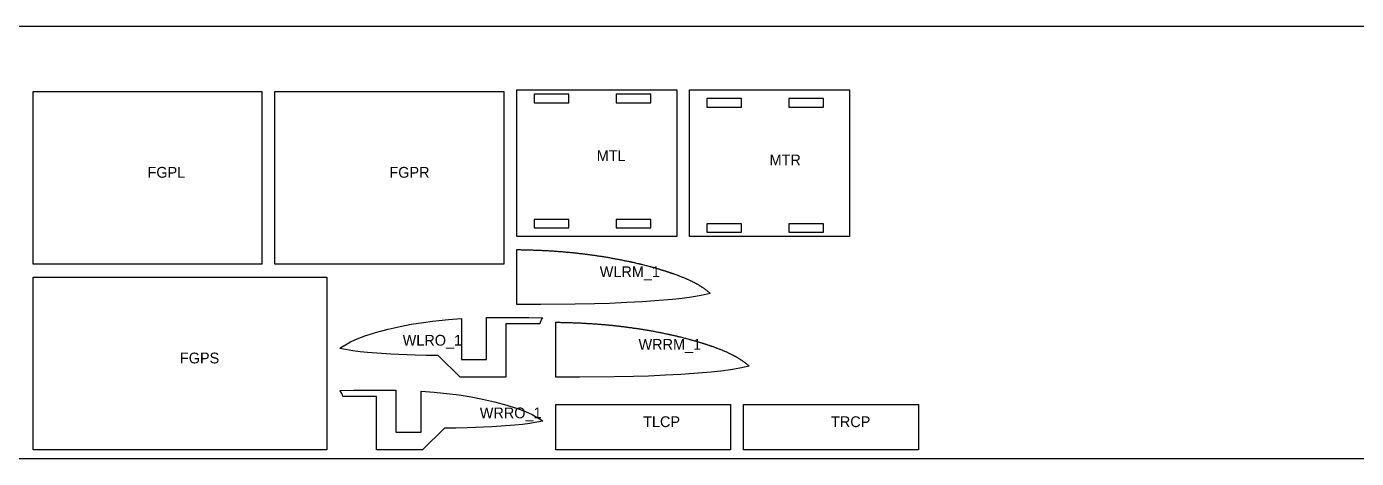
# Model space of a CAD drawing. Header units: millimetres. Extents: x 0 to 1000, y 0 to 100.
# Drawn here: x 192.1 to 500, y 0 to 100 of the extents above; entities that cross this region are included whole.
import ezdxf

# ---------------------------------------------------------------- set-up
doc = ezdxf.new("R2010")
doc.units = ezdxf.units.MM
for name, color, linetype in [('CUT', 7, 'Continuous'), ('MARK', 3, 'Continuous'), ('STOCK_REFERENCE_DO_NOT_CUT', 8, 'Continuous')]:
    doc.layers.add(name, color=color, linetype=linetype)

msp = doc.modelspace()

# ---------------------------------------------------------------- linework, layer by layer
at = {"layer": 'CUT'}
for points in [[(193.64, 45), (193.64, 85), (246.64, 85), (246.64, 45)], [(249.64, 45), (249.64, 85), (302.64, 85), (302.64, 45)], [(305.64, 85.36), (342.64, 85.36), (342.64, 51.36), (305.64, 51.36)], [(317.64, 84.36), (309.64, 84.36), (309.64, 82.36), (317.64, 82.36)], [(336.64, 84.36), (328.64, 84.36), (328.64, 82.36), (336.64, 82.36)], [(345.64, 85.36), (382.64, 85.36), (382.64, 51.36), (345.64, 51.36)], [(357.64, 83.36), (349.64, 83.36), (349.64, 81.36), (357.64, 81.36)], [(376.64, 83.36), (368.64, 83.36), (368.64, 81.36), (376.64, 81.36)], [(317.64, 55.36), (309.64, 55.36), (309.64, 53.36), (317.64, 53.36)], [(336.64, 55.36), (328.64, 55.36), (328.64, 53.36), (336.64, 53.36)], [(357.64, 54.36), (349.64, 54.36), (349.64, 52.36), (357.64, 52.36)], [(376.64, 54.36), (368.64, 54.36), (368.64, 52.36), (376.64, 52.36)], [(348.3, 37.73), (346.11, 37.32), (343.92, 37.02), (341.64, 36.79), (337.61, 36.46), (334.64, 36.26), (331.1, 36.07), (327.12, 35.91), (323.64, 35.8), (319.17, 35.72), (311.17, 35.65), (305.66, 35.65), (305.64, 48.36), (305.68, 48.36), (305.92, 48.36), (306.16, 48.35), (306.4, 48.35), (306.63, 48.34), (306.87, 48.34), (307.11, 48.33), (307.34, 48.33), (307.58, 48.32), (307.81, 48.31), (308.05, 48.31), (308.28, 48.3), (308.52, 48.29), (308.75, 48.29), (308.98, 48.28), (309.21, 48.27), (309.44, 48.26), (309.67, 48.26), (309.9, 48.25), (310.13, 48.24), (310.36, 48.23), (310.59, 48.22), (310.81, 48.21), (311.04, 48.2), (311.27, 48.19), (311.49, 48.18), (311.72, 48.17), (311.94, 48.16), (312.17, 48.15), (312.4, 48.13), (312.63, 48.12), (312.86, 48.11), (313.09, 48.09), (313.32, 48.08), (313.55, 48.07), (313.78, 48.05), (314.01, 48.04), (314.25, 48.02), (314.48, 48.01), (314.72, 47.99), (314.95, 47.97), (315.19, 47.95), (315.42, 47.94), (315.66, 47.92), (315.89, 47.9), (316.13, 47.88), (316.37, 47.86), (316.61, 47.84), (316.84, 47.82), (317.08, 47.8), (317.23, 47.79), (317.38, 47.77), (317.53, 47.76), (317.68, 47.75), (317.83, 47.73), (317.98, 47.72), (318.13, 47.7), (318.28, 47.69), (318.43, 47.67), (318.58, 47.66), (318.73, 47.64), (318.88, 47.63), (319.03, 47.61), (319.19, 47.59), (319.34, 47.58), (319.49, 47.56), (319.64, 47.55), (319.79, 47.53), (319.94, 47.51), (320.09, 47.49), (320.24, 47.48), (320.39, 47.46), (320.54, 47.44), (320.69, 47.42), (320.84, 47.41), (320.99, 47.39), (321.14, 47.37), (321.29, 47.35), (321.44, 47.33), (321.59, 47.31), (321.74, 47.29), (321.9, 47.27), (322.08, 47.25), (322.26, 47.23), (322.44, 47.2), (322.62, 47.18), (322.8, 47.15), (322.98, 47.13), (323.16, 47.1), (323.34, 47.08), (323.52, 47.05), (323.69, 47.03), (323.87, 47), (324.05, 46.98), (324.22, 46.95), (324.4, 46.92), (324.57, 46.9), (324.75, 46.87), (324.98, 46.83), (325.22, 46.8), (325.46, 46.76), (325.69, 46.72), (325.93, 46.69), (326.16, 46.65), (326.39, 46.61), (326.62, 46.57), (326.85, 46.53), (327.08, 46.49), (327.31, 46.45), (327.54, 46.41), (327.76, 46.37), (327.99, 46.33), (328.21, 46.29), (328.43, 46.25), (328.65, 46.21), (328.87, 46.17), (329.09, 46.13), (329.31, 46.08), (329.53, 46.04), (329.75, 46), (329.96, 45.96), (330.17, 45.92), (330.39, 45.87), (330.6, 45.83), (330.81, 45.79), (331.02, 45.74), (331.23, 45.7), (331.43, 45.65), (331.64, 45.61), (331.84, 45.57), (331.95, 45.54), (332.05, 45.52), (332.15, 45.5), (332.26, 45.48), (332.47, 45.43), (332.69, 45.38), (332.79, 45.36), (332.91, 45.33), (333.02, 45.3), (333.13, 45.28), (333.35, 45.23), (333.58, 45.17), (333.7, 45.15), (333.82, 45.12), (333.87, 45.1), (333.93, 45.09), (334.05, 45.06), (334.17, 45.03), (334.29, 45), (334.4, 44.98), (334.52, 44.95), (334.76, 44.89), (335, 44.83), (335.24, 44.77), (335.49, 44.7), (335.73, 44.64), (335.97, 44.58), (336.22, 44.51), (336.46, 44.45), (336.49, 44.44), (336.52, 44.43), (336.58, 44.41), (336.64, 44.4), (336.66, 44.39), (336.67, 44.39), (336.7, 44.38), (336.82, 44.35), (336.94, 44.31), (337.06, 44.28), (337.19, 44.25), (337.31, 44.21), (337.43, 44.18), (337.66, 44.11), (337.9, 44.04), (338.14, 43.98), (338.37, 43.91), (338.49, 43.87), (338.61, 43.84), (338.72, 43.8), (338.84, 43.77), (338.95, 43.74), (339.06, 43.7), (339.18, 43.67), (339.29, 43.63), (339.39, 43.6), (339.49, 43.57), (339.59, 43.54), (339.68, 43.51), (339.78, 43.48), (339.88, 43.45), (339.97, 43.42), (340.07, 43.39), (340.12, 43.37), (340.16, 43.36), (340.26, 43.33), (340.28, 43.32), (340.3, 43.31), (340.33, 43.3), (340.34, 43.3), (340.35, 43.3), (340.44, 43.27), (340.54, 43.24), (340.63, 43.21), (340.65, 43.2), (340.67, 43.19), (340.72, 43.18), (340.81, 43.15), (340.99, 43.09), (341.16, 43.03), (341.21, 43.01), (341.25, 43), (341.26, 43), (341.27, 42.99), (341.27, 42.99), (341.29, 42.99), (341.31, 42.98), (341.34, 42.97), (341.42, 42.94), (341.44, 42.93), (341.46, 42.93), (341.51, 42.91), (341.53, 42.91), (341.55, 42.9), (341.57, 42.89), (341.59, 42.88), (341.63, 42.87), (341.67, 42.85), (341.68, 42.85), (341.68, 42.85), (341.69, 42.85), (341.69, 42.85), (341.7, 42.84), (341.72, 42.84), (341.74, 42.83), (341.76, 42.83), (341.78, 42.82), (341.79, 42.82), (341.8, 42.81), (341.8, 42.81), (341.8, 42.81), (341.81, 42.81), (341.82, 42.81), (341.82, 42.8), (341.83, 42.8), (341.83, 42.8), (341.84, 42.8), (342.01, 42.74), (342.09, 42.71), (342.25, 42.65), (342.45, 42.58), (342.65, 42.51), (342.84, 42.43), (342.94, 42.4), (342.98, 42.38), (343.03, 42.36), (343.21, 42.29), (343.4, 42.22), (343.57, 42.15), (343.75, 42.08), (343.92, 42.01), (344.09, 41.94), (344.25, 41.88), (344.34, 41.84), (344.42, 41.81), (344.58, 41.74), (344.73, 41.67), (344.88, 41.61), (345.03, 41.54), (345.18, 41.48), (345.32, 41.41), (345.46, 41.35), (345.6, 41.28), (345.74, 41.22), (345.87, 41.16), (346, 41.09), (346.13, 41.03), (346.25, 40.97), (346.38, 40.91), (346.5, 40.85), (346.61, 40.79), (346.73, 40.73), (346.84, 40.67), (346.95, 40.61), (347.06, 40.55), (347.13, 40.51), (347.19, 40.47), (347.26, 40.43), (347.33, 40.4), (347.46, 40.32), (347.58, 40.25), (347.71, 40.18), (347.83, 40.11), (347.88, 40.07), (347.94, 40.04), (348, 40), (348.05, 39.97), (348.19, 39.88), (348.31, 39.8), (348.37, 39.76), (348.43, 39.72), (348.49, 39.68), (348.55, 39.64), (348.67, 39.57), (348.78, 39.49), (348.9, 39.41), (349, 39.33), (349.11, 39.26), (349.21, 39.18), (349.32, 39.1), (349.42, 39.03), (349.52, 38.95), (349.62, 38.88), (349.71, 38.8), (349.81, 38.72), (349.89, 38.66), (349.99, 38.58), (350.09, 38.49), (350.21, 38.4), (350.33, 38.29), (350.42, 38.22)], [(261.64, 2), (193.64, 2), (193.64, 42), (261.64, 42)], [(267.64, 24.91), (265.99, 25.2), (264.64, 25.48), (264.88, 25.66), (266.32, 26.56), (267.1, 26.97), (268.64, 27.68), (270.69, 28.46), (271, 28.56), (272.95, 29.17), (275.83, 29.94), (278.6, 30.56), (281.21, 31.06), (284, 31.51), (286.15, 31.81), (289.79, 32.19), (292.81, 32.4), (292.81, 22.94), (298.61, 22.94), (298.61, 32.62), (301.2, 32.65), (303.88, 32.65), (308.44, 32.6), (311.63, 32.53), (311.38, 32.22), (311.18, 31.88), (311.03, 31.51), (310.95, 31.13), (303.11, 31.13), (303.11, 18.82), (292.5, 18.82), (287.41, 23.8), (284.74, 23.85), (282.13, 23.92), (276.43, 24.16), (271.08, 24.54), (269.33, 24.7)], [(357.29, 20.91), (355.09, 20.49), (352.9, 20.2), (350.62, 19.97), (346.59, 19.63), (343.62, 19.44), (340.08, 19.25), (336.1, 19.08), (332.62, 18.98), (328.15, 18.89), (320.15, 18.82), (314.64, 18.82), (314.63, 31.54), (314.66, 31.54), (314.9, 31.53), (315.14, 31.53), (315.38, 31.52), (315.62, 31.52), (315.85, 31.51), (316.09, 31.51), (316.33, 31.5), (316.56, 31.5), (316.8, 31.49), (317.03, 31.49), (317.26, 31.48), (317.5, 31.47), (317.73, 31.46), (317.96, 31.46), (318.19, 31.45), (318.43, 31.44), (318.66, 31.43), (318.89, 31.42), (319.11, 31.42), (319.34, 31.41), (319.57, 31.4), (319.8, 31.39), (320.02, 31.38), (320.25, 31.37), (320.47, 31.36), (320.7, 31.35), (320.92, 31.33), (321.15, 31.32), (321.38, 31.31), (321.61, 31.3), (321.84, 31.28), (322.07, 31.27), (322.3, 31.26), (322.53, 31.24), (322.76, 31.23), (323, 31.21), (323.23, 31.2), (323.46, 31.18), (323.7, 31.17), (323.93, 31.15), (324.17, 31.13), (324.4, 31.11), (324.64, 31.1), (324.88, 31.08), (325.11, 31.06), (325.35, 31.04), (325.59, 31.02), (325.83, 31), (326.06, 30.98), (326.21, 30.96), (326.36, 30.95), (326.51, 30.94), (326.66, 30.92), (326.81, 30.91), (326.96, 30.89), (327.11, 30.88), (327.26, 30.86), (327.42, 30.85), (327.57, 30.83), (327.72, 30.82), (327.87, 30.8), (328.02, 30.79), (328.17, 30.77), (328.32, 30.75), (328.47, 30.74), (328.62, 30.72), (328.77, 30.71), (328.92, 30.69), (329.07, 30.67), (329.22, 30.65), (329.37, 30.64), (329.52, 30.62), (329.67, 30.6), (329.82, 30.58), (329.97, 30.56), (330.12, 30.55), (330.27, 30.53), (330.42, 30.51), (330.57, 30.49), (330.72, 30.47), (330.88, 30.45), (331.06, 30.43), (331.24, 30.4), (331.42, 30.38), (331.6, 30.35), (331.78, 30.33), (331.96, 30.31), (332.14, 30.28), (332.32, 30.26), (332.5, 30.23), (332.67, 30.2), (332.85, 30.18), (333.03, 30.15), (333.2, 30.13), (333.38, 30.1), (333.55, 30.07), (333.73, 30.05), (333.97, 30.01), (334.2, 29.97), (334.44, 29.94), (334.67, 29.9), (334.91, 29.86), (335.14, 29.82), (335.37, 29.79), (335.6, 29.75), (335.83, 29.71), (336.06, 29.67), (336.29, 29.63), (336.52, 29.59), (336.74, 29.55), (336.97, 29.51), (337.19, 29.47), (337.41, 29.43), (337.64, 29.39), (337.86, 29.34), (338.08, 29.3), (338.29, 29.26), (338.51, 29.22), (338.73, 29.18), (338.94, 29.13), (339.16, 29.09), (339.37, 29.05), (339.58, 29.01), (339.79, 28.96), (340, 28.92), (340.21, 28.88), (340.42, 28.83), (340.62, 28.79), (340.83, 28.74), (340.93, 28.72), (341.03, 28.7), (341.14, 28.68), (341.24, 28.65), (341.45, 28.61), (341.67, 28.56), (341.78, 28.53), (341.89, 28.51), (342, 28.48), (342.11, 28.46), (342.34, 28.4), (342.57, 28.35), (342.68, 28.32), (342.8, 28.29), (342.86, 28.28), (342.91, 28.27), (343.03, 28.24), (343.15, 28.21), (343.27, 28.18), (343.39, 28.15), (343.5, 28.12), (343.74, 28.06), (343.98, 28), (344.23, 27.94), (344.47, 27.88), (344.71, 27.82), (344.95, 27.75), (345.2, 27.69), (345.44, 27.62), (345.47, 27.62), (345.5, 27.61), (345.56, 27.59), (345.62, 27.57), (345.64, 27.57), (345.65, 27.57), (345.68, 27.56), (345.81, 27.52), (345.93, 27.49), (346.05, 27.46), (346.17, 27.42), (346.29, 27.39), (346.41, 27.36), (346.65, 27.29), (346.88, 27.22), (347.12, 27.15), (347.36, 27.08), (347.47, 27.05), (347.59, 27.02), (347.7, 26.98), (347.82, 26.95), (347.93, 26.91), (348.05, 26.88), (348.16, 26.84), (348.27, 26.81), (348.37, 26.78), (348.47, 26.75), (348.57, 26.72), (348.67, 26.69), (348.76, 26.66), (348.86, 26.63), (348.95, 26.59), (349.05, 26.56), (349.1, 26.55), (349.14, 26.53), (349.24, 26.5), (349.26, 26.5), (349.29, 26.49), (349.31, 26.48), (349.32, 26.48), (349.33, 26.47), (349.43, 26.44), (349.52, 26.41), (349.61, 26.38), (349.63, 26.38), (349.65, 26.37), (349.7, 26.35), (349.79, 26.32), (349.97, 26.26), (350.15, 26.21), (350.19, 26.19), (350.23, 26.18), (350.24, 26.17), (350.25, 26.17), (350.25, 26.17), (350.27, 26.16), (350.3, 26.15), (350.32, 26.15), (350.4, 26.12), (350.42, 26.11), (350.45, 26.1), (350.49, 26.09), (350.51, 26.08), (350.53, 26.07), (350.55, 26.07), (350.57, 26.06), (350.61, 26.05), (350.66, 26.03), (350.66, 26.03), (350.67, 26.03), (350.67, 26.03), (350.68, 26.02), (350.69, 26.02), (350.7, 26.02), (350.72, 26.01), (350.74, 26), (350.76, 26), (350.77, 25.99), (350.78, 25.99), (350.78, 25.99), (350.79, 25.99), (350.79, 25.98), (350.8, 25.98), (350.8, 25.98), (350.81, 25.98), (350.82, 25.98), (350.82, 25.97), (350.99, 25.92), (351.07, 25.89), (351.23, 25.83), (351.43, 25.76), (351.63, 25.68), (351.82, 25.61), (351.92, 25.58), (351.96, 25.56), (352.01, 25.54), (352.2, 25.47), (352.38, 25.4), (352.56, 25.33), (352.73, 25.26), (352.9, 25.19), (353.07, 25.12), (353.24, 25.05), (353.32, 25.02), (353.4, 24.99), (353.56, 24.92), (353.71, 24.85), (353.87, 24.78), (354.02, 24.72), (354.16, 24.65), (354.31, 24.59), (354.45, 24.52), (354.59, 24.46), (354.72, 24.4), (354.85, 24.33), (354.98, 24.27), (355.11, 24.21), (355.24, 24.14), (355.36, 24.08), (355.48, 24.02), (355.59, 23.96), (355.71, 23.9), (355.82, 23.84), (355.93, 23.78), (356.04, 23.72), (356.11, 23.69), (356.18, 23.65), (356.24, 23.61), (356.31, 23.57), (356.44, 23.5), (356.57, 23.43), (356.69, 23.36), (356.81, 23.28), (356.87, 23.25), (356.92, 23.21), (356.98, 23.18), (357.04, 23.14), (357.17, 23.06), (357.29, 22.98), (357.36, 22.94), (357.42, 22.9), (357.48, 22.86), (357.54, 22.82), (357.65, 22.74), (357.77, 22.66), (357.88, 22.59), (357.99, 22.51), (358.09, 22.43), (358.2, 22.36), (358.3, 22.28), (358.4, 22.21), (358.5, 22.13), (358.6, 22.05), (358.7, 21.98), (358.79, 21.9), (358.88, 21.83), (358.97, 21.76), (359.08, 21.67), (359.19, 21.57), (359.32, 21.47), (359.4, 21.39)], [(311.63, 8.66), (310.28, 8.37), (308.63, 8.08), (306.95, 7.88), (305.19, 7.72), (299.84, 7.34), (294.14, 7.1), (291.53, 7.02), (288.87, 6.97), (283.77, 2), (273.16, 2), (273.16, 14.3), (265.32, 14.3), (265.24, 14.69), (265.09, 15.06), (264.9, 15.4), (264.64, 15.7), (267.83, 15.78), (272.39, 15.82), (275.08, 15.82), (277.66, 15.79), (277.66, 6.11), (283.46, 6.11), (283.46, 15.58), (286.48, 15.37), (290.12, 14.98), (292.27, 14.69), (295.07, 14.24), (297.67, 13.74), (300.44, 13.11), (303.32, 12.34), (305.27, 11.74), (305.58, 11.64), (307.63, 10.85), (309.17, 10.15), (309.95, 9.73), (311.39, 8.84)], [(314.63, 2), (314.63, 12.5), (355.13, 12.5), (355.13, 2)], [(358.13, 2), (358.13, 12.5), (398.63, 12.5), (398.63, 2)]]:
    msp.add_lwpolyline(points, close=True, dxfattribs=at)
at = {"layer": 'STOCK_REFERENCE_DO_NOT_CUT'}
msp.add_lwpolyline([(0, 0), (1000, 0), (1000, 100), (0, 100)], close=True, dxfattribs=at)

# ---------------------------------------------------------------- texts
at = {"layer": 'MARK'}
for s, p in [('MTL', (324.14, 68.86)), ('MTR', (364.14, 67.86)), ('FGPL', (220.14, 65)), ('FGPR', (276.14, 65)), ('WLRM_1', (324.83, 41.98)), ('WLRO_1', (279.21, 26.11)), ('WRRM_1', (333.81, 25.16)), ('FGPS', (227.64, 22)), ('WRRO_1', (297.06, 9.29)), ('TLCP', (334.88, 7.25)), ('TRCP', (378.38, 7.25))]:
    msp.add_text(s, height=2.5, dxfattribs=at).set_placement(p)

doc.saveas('drawing.dxf')
